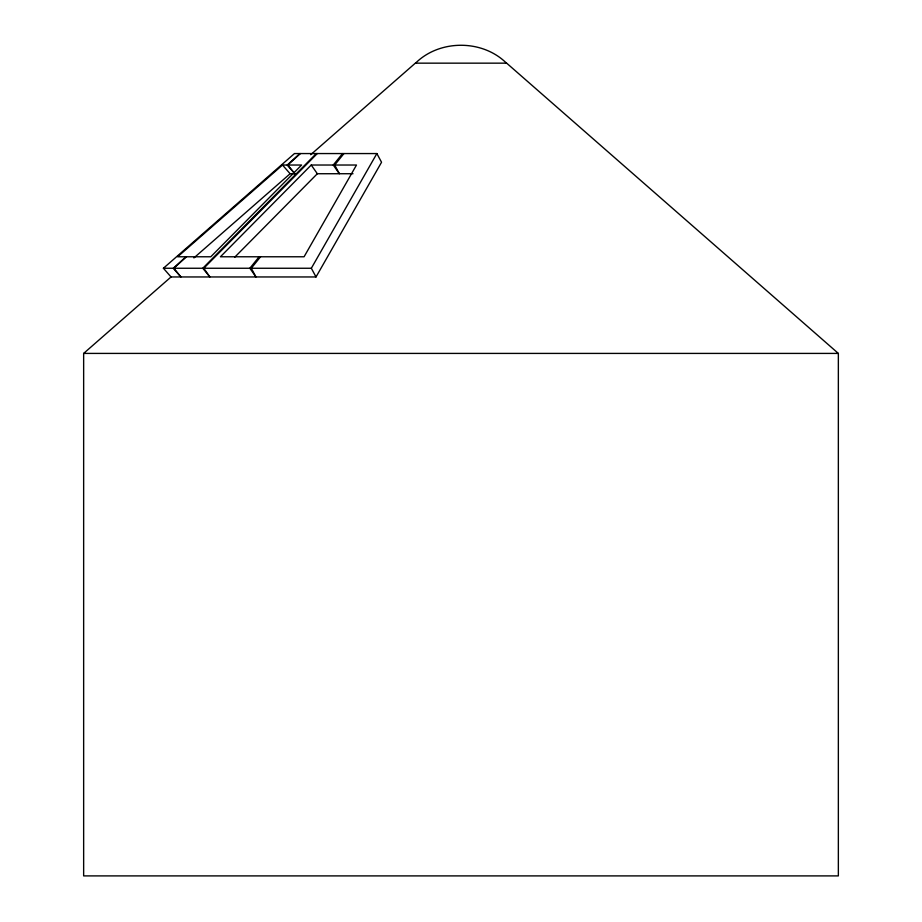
<?xml version="1.0" encoding="UTF-8"?>
<svg xmlns="http://www.w3.org/2000/svg" width="922" height="922" viewBox="0 0 922 922"><rect width="100%" height="100%" fill="white"/><g stroke="black" fill="none" stroke-linecap="round" stroke-linejoin="round"><path stroke-width="1.38" d="M316.016 276.957L311.336 268.256L376.868 153.559L294.464 153.559L163.413 268.256L171.031 276.957L316.016 276.957L381.547 162.26L376.868 153.559M259.128 256.777L249.862 268.256L255.959 276.957L251.28 268.256L260.546 256.777M342.535 153.559L333.268 165.026L339.365 173.728L334.686 165.026L343.952 153.559M316.281 153.559L202.782 268.256L209.87 276.957L203.785 268.256L317.283 153.559M311.233 165.026L220.427 256.777L304.076 256.777L356.491 165.026L311.233 165.026L317.329 173.728L352.999 173.728M234.603 257.33L317.329 173.728M185.944 256.777L173.29 268.256L180.908 276.957L173.809 268.256L186.463 256.777M299.88 153.559L287.226 165.026L294.844 173.728L290.119 173.728L193.92 257.918M300.399 153.559L287.745 165.026L294.844 173.728M282.501 165.026L177.646 256.777L210.792 256.777L301.598 165.026L282.501 165.026L290.119 173.728M310.714 154.712L415.338 63.157L506.662 63.157L838.352 353.414L838.352 875.9L83.648 875.9L83.648 353.414L171.031 276.957M415.534 63.157C439.575 39.312 482.425 39.312 506.466 63.157M163.413 268.256L311.336 268.256M83.648 353.414L838.352 353.414"/></g></svg>
